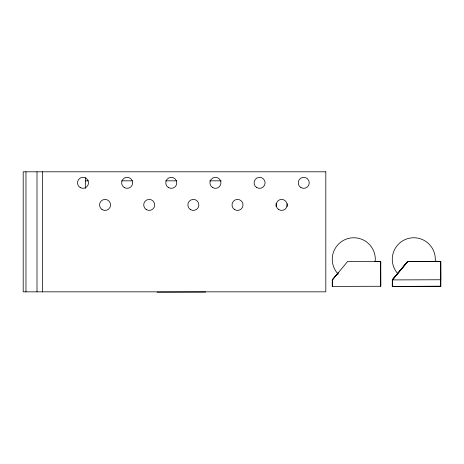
<?xml version="1.0" encoding="UTF-8"?>
<svg xmlns="http://www.w3.org/2000/svg" width="464" height="464" viewBox="0 0 464 464"><rect width="100%" height="100%" fill="white"/><g stroke="black" fill="none" stroke-linecap="round" stroke-linejoin="round"><path stroke-width="0.7" d="M380.7 264.967L380.7 261.447L347.658 261.447L332.346 279.92L332.259 286.41M407.676 261.447L392.364 279.92L407.676 261.447L440.719 261.447L440.8 286.259L392.329 286.416L392.306 279.914L440.777 279.751L440.719 261.447L435.232 261.232A21.524 21.524 0 0 0 407.404 238.722A21.524 21.524 0 0 0 397.254 273.047M392.271 286.41L392.353 280.639M375.185 261.447L375.214 261.232A21.524 21.524 0 0 0 346.718 238.943A21.524 21.524 0 0 0 338.175 274.096M332.294 279.914L338.181 272.896L332.288 279.914L332.311 286.416M407.711 261.551L392.306 279.914L407.711 261.551L440.719 261.447L440.742 286.253M374.958 261.464L380.7 261.447L380.782 286.259L332.253 286.41M392.271 286.41L440.8 286.253M157.081 292.192L205.662 292.042M85.446 180.838L88.334 180.838M121.556 180.838L132.391 180.838M165.613 180.838L176.448 180.838M209.67 180.838L221.224 180.838M380.7 261.447L380.724 286.253M287.135 203.673L287.135 206.573M276.097 203.673L276.097 206.573M85.469 177.596L85.446 188.459M42.514 171.802L42.514 291.839M36.998 171.802L36.998 291.839M25.961 171.802L25.961 291.839M325.815 171.802L23.2 171.802L23.2 291.839L325.815 291.839L325.815 171.802M80.226 187.618A5.522 5.522 0 0 0 88.502 182.839A5.522 5.522 0 0 0 80.226 178.06A5.522 5.522 0 0 0 80.226 187.618M212.674 187.618A5.522 5.522 0 0 0 220.957 182.839A5.522 5.522 0 0 0 212.674 178.06A5.522 5.522 0 0 0 212.674 187.618M124.375 187.618A5.522 5.522 0 0 0 132.652 182.839A5.522 5.522 0 0 0 124.375 178.06A5.522 5.522 0 0 0 124.375 187.618M168.525 187.618A5.522 5.522 0 0 0 176.801 182.839A5.522 5.522 0 0 0 168.525 178.06A5.522 5.522 0 0 0 168.525 187.618M300.979 187.618A5.522 5.522 0 0 0 309.256 182.839A5.522 5.522 0 0 0 300.979 178.06A5.522 5.522 0 0 0 300.979 187.618M278.609 209.508A5.522 5.522 0 0 0 287.17 205.262A5.522 5.522 0 0 0 279.212 199.972A5.522 5.522 0 0 0 278.609 209.508M146.154 209.508A5.522 5.522 0 0 0 154.715 205.262A5.522 5.522 0 0 0 146.757 199.972A5.522 5.522 0 0 0 146.154 209.508M102.005 209.508A5.522 5.522 0 0 0 110.565 205.262A5.522 5.522 0 0 0 102.608 199.972A5.522 5.522 0 0 0 102.005 209.508M256.83 187.618A5.522 5.522 0 0 0 265.106 182.839A5.522 5.522 0 0 0 256.83 178.06A5.522 5.522 0 0 0 256.83 187.618M190.304 209.508A5.522 5.522 0 0 0 198.87 205.262A5.522 5.522 0 0 0 190.907 199.972A5.522 5.522 0 0 0 190.304 209.508M234.453 209.508A5.522 5.522 0 0 0 243.02 205.262A5.522 5.522 0 0 0 235.057 199.972A5.522 5.522 0 0 0 234.453 209.508"/></g></svg>
